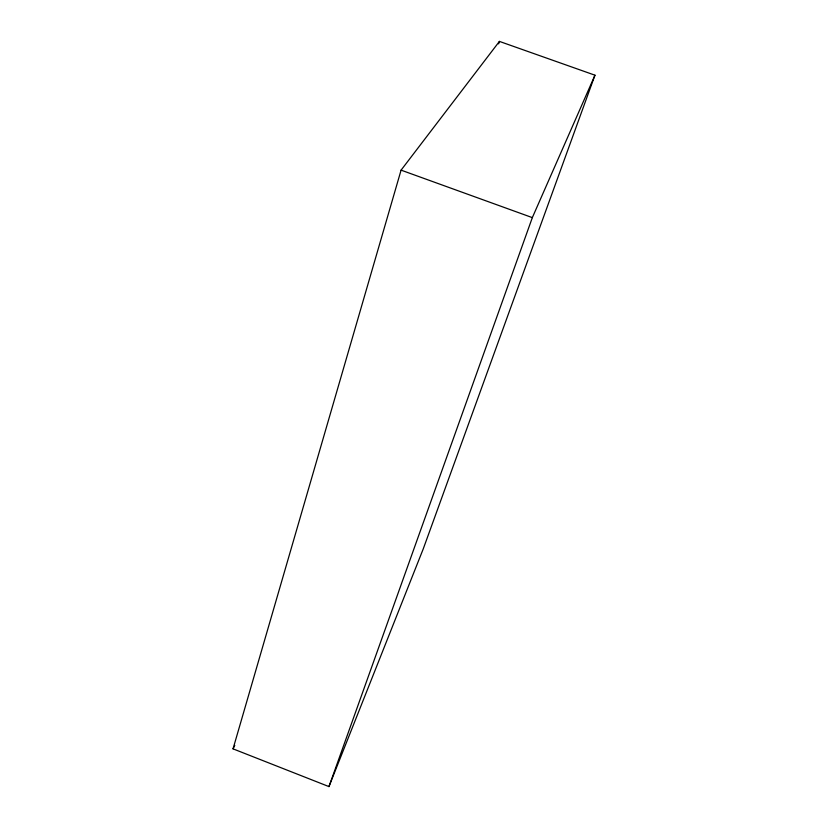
<?xml version="1.0" encoding="UTF-8"?>
<svg xmlns="http://www.w3.org/2000/svg" width="828" height="828" viewBox="0 0 828 828"><rect width="100%" height="100%" fill="white"/><g stroke="black" fill="none" stroke-linecap="round" stroke-linejoin="round"><path stroke-width="1.24" d="M233.041 748.854L401.083 170.144L499.419 41.4L594.959 75.193L423.253 548.881L328.964 786.6L233.041 748.854L234.779 745.397M498.642 43.863L499.419 41.4M328.964 786.6L532.332 217.619L594.959 75.193M401.083 170.144L532.332 217.619"/></g></svg>
